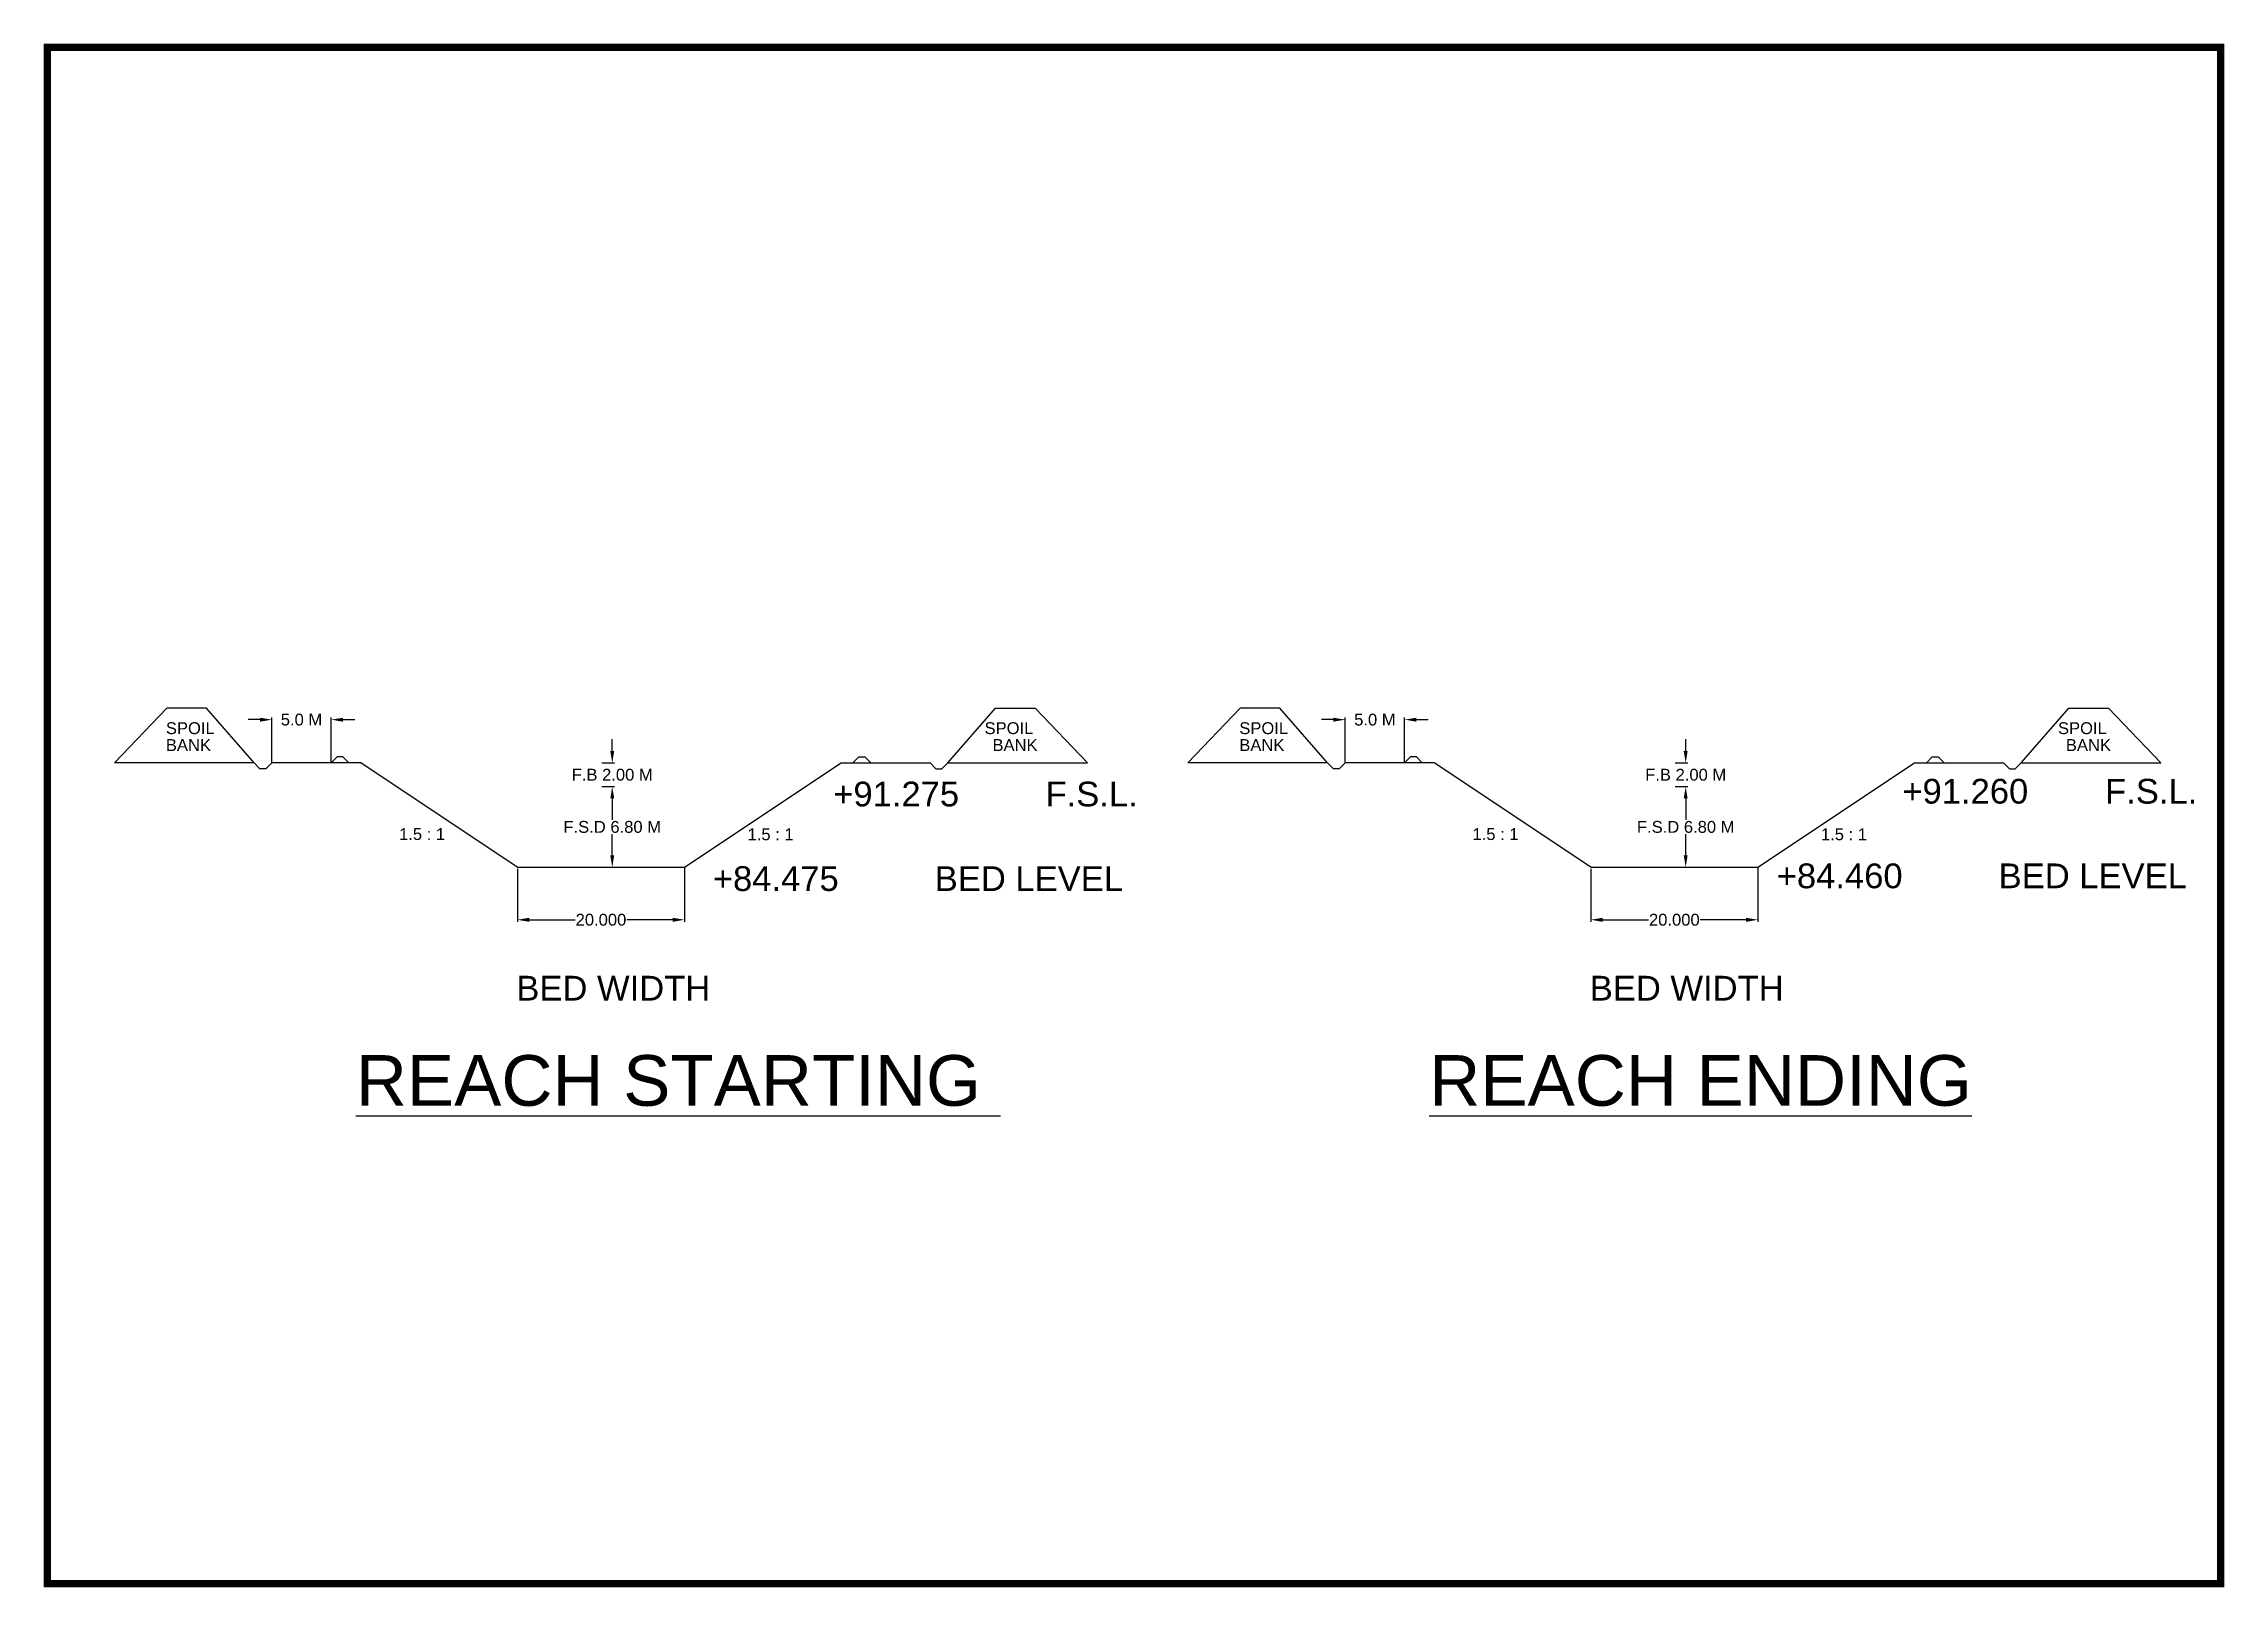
# Model space of a CAD drawing. Header units: inches. Extents: x 562 to 746, y -29 to 101.
import ezdxf

# ---------------------------------------------------------------- set-up
doc = ezdxf.new("R2010")
doc.units = ezdxf.units.IN
doc.header["$MEASUREMENT"] = 0
doc.layers.add('TEXT', color=5, linetype='Continuous')
doc.styles.get("Standard").update_dxf_attribs({"font": 'arial.ttf'})
doc.dimstyles.get("Standard").update_dxf_attribs({"dimtxt": 0.18, "dimasz": 0.18, "dimexe": 0.18, "dimexo": 0.0625, "dimgap": 0.09, "dimtad": 0, "dimtih": 1, "dimtoh": 1, "dimdec": 4, "dimzin": 0, "dimdsep": 46, "dimtxsty": 'Standard', "dimcen": 0.09, "dimadec": 0, "dimazin": 0, "dimtfac": 1, "dimtdec": 4, "dimtofl": 0, "dimtmove": 0, "dimatfit": 3, "dimfxl": 0, "dimtolj": 1, "dimtzin": 0, "dimarcsym": 0})

# ---------------------------------------------------------------- blocks, each defined once
blk = doc.blocks.new('*D11')
at = {"color": 0, "lineweight": -2}
for p, q in [((601.61, 31.88), (601.61, 27.39)), ((615.71, 31.94), (615.71, 27.39)), ((602.61, 27.57), (606.49, 27.57)), ((614.71, 27.57), (610.83, 27.57))]:
    blk.add_line(p, q, dxfattribs=at)
at = {"color": 0}
for points in [[(602.61, 27.74), (602.61, 27.4), (601.61, 27.57)], [(614.71, 27.74), (614.71, 27.4), (615.71, 27.57)]]:
    blk.add_solid(points, dxfattribs=at)
at = {"layer": 'Defpoints', "color": 0}
for p in [(601.61, 31.94), (615.71, 32), (615.71, 27.57)]:
    blk.add_point(p, dxfattribs=at)
at = {"color": 0, "insert": (608.66, 27.57), "char_height": 1, "attachment_point": 5}
blk.add_mtext('\\A1;20.000', dxfattribs=at)
blk = doc.blocks.new('*D15')
at = {"color": 0, "lineweight": -2}
for p, q in [((608.72, 38.8), (609.79, 38.8)), ((609.61, 37.8), (609.61, 36.01)), ((609.61, 33), (609.61, 34.8)), ((608.72, 32), (609.79, 32))]:
    blk.add_line(p, q, dxfattribs=at)
at = {"color": 0}
for points in [[(609.45, 37.8), (609.78, 37.8), (609.61, 38.8)], [(609.45, 33), (609.78, 33), (609.61, 32)]]:
    blk.add_solid(points, dxfattribs=at)
at = {"layer": 'Defpoints', "color": 0}
for p in [(608.66, 38.8), (609.61, 38.8), (608.66, 32)]:
    blk.add_point(p, dxfattribs=at)
at = {"color": 0, "insert": (609.61, 35.4), "char_height": 1, "attachment_point": 5}
blk.add_mtext('\\A1;F.S.D 6.80 M', dxfattribs=at)
blk = doc.blocks.new('*D12')
at = {"color": 0, "lineweight": -2}
for p, q in [((609.61, 41.8), (609.61, 42.8)), ((608.72, 40.8), (609.79, 40.8)), ((608.78, 38.8), (609.79, 38.8)), ((609.61, 37.8), (609.61, 36.8))]:
    blk.add_line(p, q, dxfattribs=at)
at = {"color": 0}
for points in [[(609.45, 41.8), (609.78, 41.8), (609.61, 40.8)], [(609.45, 37.8), (609.78, 37.8), (609.61, 38.8)]]:
    blk.add_solid(points, dxfattribs=at)
at = {"layer": 'Defpoints', "color": 0}
for p in [(608.66, 40.8), (609.61, 40.8), (608.72, 38.8)]:
    blk.add_point(p, dxfattribs=at)
at = {"color": 0, "insert": (609.61, 39.8), "char_height": 1, "attachment_point": 5}
blk.add_mtext('\\A1;F.B 2.00 M', dxfattribs=at)
blk = doc.blocks.new('*D16')
at = {"color": 0, "lineweight": -2}
for p, q in [((579.91, 44.45), (578.91, 44.45)), ((580.91, 40.87), (580.91, 44.63)), ((585.91, 40.87), (585.91, 44.63)), ((586.91, 44.45), (587.91, 44.45))]:
    blk.add_line(p, q, dxfattribs=at)
at = {"color": 0}
for points in [[(579.91, 44.61), (579.91, 44.28), (580.91, 44.45)], [(586.91, 44.61), (586.91, 44.28), (585.91, 44.45)]]:
    blk.add_solid(points, dxfattribs=at)
at = {"layer": 'Defpoints', "color": 0}
for p in [(585.91, 44.45), (580.91, 40.8), (585.91, 40.8)]:
    blk.add_point(p, dxfattribs=at)
at = {"color": 0, "insert": (583.41, 44.45), "char_height": 1, "attachment_point": 5}
blk.add_mtext('\\A1;5.0 M', dxfattribs=at)
blk = doc.blocks.new('*D13')
at = {"color": 0, "lineweight": -2}
for p, q in [((692.12, 31.88), (692.12, 27.39)), ((706.22, 31.94), (706.22, 27.39)), ((693.12, 27.57), (697, 27.57)), ((705.22, 27.57), (701.34, 27.57))]:
    blk.add_line(p, q, dxfattribs=at)
at = {"color": 0}
for points in [[(693.12, 27.74), (693.12, 27.4), (692.12, 27.57)], [(705.22, 27.74), (705.22, 27.4), (706.22, 27.57)]]:
    blk.add_solid(points, dxfattribs=at)
at = {"layer": 'Defpoints', "color": 0}
for p in [(692.12, 31.94), (706.22, 32), (706.22, 27.57)]:
    blk.add_point(p, dxfattribs=at)
at = {"color": 0, "insert": (699.17, 27.57), "char_height": 1, "attachment_point": 5}
blk.add_mtext('\\A1;20.000', dxfattribs=at)
blk = doc.blocks.new('*D17')
at = {"color": 0, "lineweight": -2}
for p, q in [((699.23, 38.8), (700.31, 38.8)), ((700.13, 37.8), (700.13, 36.01)), ((700.13, 33), (700.13, 34.8)), ((699.23, 32), (700.31, 32))]:
    blk.add_line(p, q, dxfattribs=at)
at = {"color": 0}
for points in [[(699.96, 37.8), (700.29, 37.8), (700.13, 38.8)], [(699.96, 33), (700.29, 33), (700.13, 32)]]:
    blk.add_solid(points, dxfattribs=at)
at = {"layer": 'Defpoints', "color": 0}
for p in [(699.17, 38.8), (700.13, 38.8), (699.17, 32)]:
    blk.add_point(p, dxfattribs=at)
at = {"color": 0, "insert": (700.13, 35.4), "char_height": 1, "attachment_point": 5}
blk.add_mtext('\\A1;F.S.D 6.80 M', dxfattribs=at)
blk = doc.blocks.new('*D14')
at = {"color": 0, "lineweight": -2}
for p, q in [((700.13, 41.8), (700.13, 42.8)), ((699.23, 40.8), (700.31, 40.8)), ((699.29, 38.8), (700.31, 38.8)), ((700.13, 37.8), (700.13, 36.8))]:
    blk.add_line(p, q, dxfattribs=at)
at = {"color": 0}
for points in [[(699.96, 41.8), (700.29, 41.8), (700.13, 40.8)], [(699.96, 37.8), (700.29, 37.8), (700.13, 38.8)]]:
    blk.add_solid(points, dxfattribs=at)
at = {"layer": 'Defpoints', "color": 0}
for p in [(699.17, 40.8), (700.13, 40.8), (699.23, 38.8)]:
    blk.add_point(p, dxfattribs=at)
at = {"color": 0, "insert": (700.13, 39.8), "char_height": 1, "attachment_point": 5}
blk.add_mtext('\\A1;F.B 2.00 M', dxfattribs=at)
blk = doc.blocks.new('*D18')
at = {"color": 0, "lineweight": -2}
for p, q in [((670.42, 44.45), (669.42, 44.45)), ((671.42, 40.87), (671.42, 44.63)), ((676.42, 40.87), (676.42, 44.63)), ((677.42, 44.45), (678.42, 44.45))]:
    blk.add_line(p, q, dxfattribs=at)
at = {"color": 0}
for points in [[(670.42, 44.61), (670.42, 44.28), (671.42, 44.45)], [(677.42, 44.61), (677.42, 44.28), (676.42, 44.45)]]:
    blk.add_solid(points, dxfattribs=at)
at = {"layer": 'Defpoints', "color": 0}
for p in [(676.42, 44.45), (671.42, 40.8), (676.42, 40.8)]:
    blk.add_point(p, dxfattribs=at)
at = {"color": 0, "insert": (673.92, 44.45), "char_height": 1, "attachment_point": 5}
blk.add_mtext('\\A1;5.0 M', dxfattribs=at)

msp = doc.modelspace()

# ---------------------------------------------------------------- linework, layer by layer
at = {"color": 106}
for p, q in [((572.0424, 45.41274), (567.64178, 40.80278)), ((575.3909, 45.41274), (572.0424, 45.41274)), ((579.40774, 40.80278), (575.3909, 45.41274)), ((637.90774, 40.80278), (641.92458, 45.41274)), ((641.92458, 45.41274), (645.27308, 45.41274)), ((645.27308, 45.41274), (649.67371, 40.80278)), ((662.55449, 45.41274), (658.15387, 40.80278)), ((665.90299, 45.41274), (662.55449, 45.41274)), ((669.91983, 40.80278), (665.90299, 45.41274)), ((728.41983, 40.80278), (732.43667, 45.41274)), ((732.43667, 45.41274), (735.78517, 45.41274)), ((735.78517, 45.41274), (740.1858, 40.80278)), ((579.40774, 40.80278), (567.64178, 40.80278)), ((579.90774, 40.30278), (579.40774, 40.80278)), ((580.40774, 40.30278), (580.90774, 40.80278)), ((588.40774, 40.80278), (580.90774, 40.80278)), ((586.40774, 41.30278), (585.90774, 40.80278)), ((586.90774, 41.30278), (586.40774, 41.30278)), ((586.90774, 41.30278), (587.40774, 40.80278)), ((601.60774, 32.00278), (588.40774, 40.80278)), ((615.70774, 32.00278), (628.90774, 40.80278)), ((628.90774, 40.80278), (636.40774, 40.80278)), ((630.40774, 41.30278), (629.90774, 40.80278)), ((630.40774, 41.30278), (630.90774, 41.30278)), ((630.90774, 41.30278), (631.40774, 40.80278)), ((636.90774, 40.30278), (636.40774, 40.80278)), ((637.40774, 40.30278), (637.90774, 40.80278)), ((637.90774, 40.80278), (649.67371, 40.80278)), ((669.91983, 40.80278), (658.15387, 40.80278)), ((670.41983, 40.30278), (669.91983, 40.80278)), ((670.91983, 40.30278), (671.41983, 40.80278)), ((678.91983, 40.80278), (671.41983, 40.80278)), ((676.91983, 41.30278), (676.41983, 40.80278)), ((677.41983, 41.30278), (676.91983, 41.30278)), ((677.41983, 41.30278), (677.91983, 40.80278)), ((692.11983, 32.00278), (678.91983, 40.80278)), ((706.21983, 32.00278), (719.41983, 40.80278)), ((719.41983, 40.80278), (726.91983, 40.80278)), ((720.91983, 41.30278), (720.41983, 40.80278)), ((720.91983, 41.30278), (721.41983, 41.30278)), ((721.41983, 41.30278), (721.91983, 40.80278)), ((727.41983, 40.30278), (726.91983, 40.80278)), ((727.91983, 40.30278), (728.41983, 40.80278)), ((728.41983, 40.80278), (740.1858, 40.80278)), ((580.40774, 40.30278), (579.90774, 40.30278)), ((636.90774, 40.30278), (637.40774, 40.30278)), ((670.91983, 40.30278), (670.41983, 40.30278)), ((727.41983, 40.30278), (727.91983, 40.30278)), ((601.60774, 32.00278), (615.70774, 32.00278)), ((692.11983, 32.00278), (706.21983, 32.00278))]:
    msp.add_line(p, q, dxfattribs=at)
at = {"layer": 'TEXT', "lineweight": 25, "ltscale": 0.2, "const_width": 0.61707}
msp.add_lwpolyline([(561.97221, 101.15896), (745.2432, 101.15896), (745.2432, -28.42659), (561.97221, -28.42659)], close=True, dxfattribs=at)

# ---------------------------------------------------------------- texts
at = {"color": 106}
for s, p in [('SPOIL', (571.97477, 43.23111)), ('SPOIL', (641.00738, 43.23111)), ('SPOIL', (662.48686, 43.23111)), ('SPOIL', (731.51947, 43.23111)), ('BANK', (571.97477, 41.80907)), ('BANK', (641.67404, 41.80907)), ('BANK', (662.48686, 41.80907)), ('BANK', (732.18613, 41.80907)), ('1.5 : 1', (591.63608, 34.29927)), ('1.5 : 1', (621.02021, 34.28083)), ('1.5 : 1', (682.14817, 34.29927)), ('1.5 : 1', (711.53231, 34.28083))]:
    msp.add_text(s, height=1, dxfattribs=at).set_placement(p)
at = {"layer": 'TEXT', "color": 106, "lineweight": 25, "ltscale": 0.2}
for s, height, p in [('+91.275         F.S.L.', 2.0864248, (628.24537, 37.13391)), ('+91.260        F.S.L.', 2.0864248, (718.39893, 37.37008)), ('+84.475          BED LEVEL', 2.0864248, (618.09356, 30.00301)), ('+84.460          BED LEVEL', 2.0864248, (707.80355, 30.2326)), ('BED WIDTH', 2.086425, (601.52705, 20.7578)), ('BED WIDTH', 2.086425, (692.03914, 20.7578)), ('%%UREACH STARTING ', 4.2719994, (587.99209, 11.88294)), ('%%UREACH ENDING', 4.2719994, (678.50418, 11.88294))]:
    msp.add_text(s, height=height, dxfattribs=at).set_placement(p)

# ---------------------------------------------------------------- dimensions: what is measured, and where the dimension line sits
at = {"color": 106}
for base, p1, p2, text, picture, middle in [((585.90774, 44.44746), (580.90774, 40.80278), (585.90774, 40.80278), '5.0 M', '*D16', (583.40774, 44.44746)), ((676.41983, 44.44746), (671.41983, 40.80278), (676.41983, 40.80278), '5.0 M', '*D18', (673.91983, 44.44746)), ((615.70774, 27.56954), (601.60774, 31.94028), (615.70774, 32.00278), '20.000', '*D11', (608.65774, 27.56954)), ((706.21983, 27.56954), (692.11983, 31.94028), (706.21983, 32.00278), '20.000', '*D13', (699.16983, 27.56954))]:
    dim = msp.add_linear_dim(base=base, p1=p1, p2=p2, text=text, dimstyle='Standard', override={"dimtxt": 1, "dimasz": 1}, dxfattribs=at)
    dim.commit()
    dim.dimension.update_dxf_attribs({"geometry": picture, "text_midpoint": middle})
for base, p1, p2, text, picture, middle in [((609.61382, 40.80278), (608.72024, 38.80278), (608.65774, 40.80278), 'F.B 2.00 M', '*D12', (609.61382, 39.80278)), ((700.12591, 40.80278), (699.23233, 38.80278), (699.16983, 40.80278), 'F.B 2.00 M', '*D14', (700.12591, 39.80278)), ((609.61382, 38.80278), (608.65774, 32.00278), (608.65774, 38.80278), 'F.S.D 6.80 M', '*D15', (609.61382, 35.40278)), ((700.12591, 38.80278), (699.16983, 32.00278), (699.16983, 38.80278), 'F.S.D 6.80 M', '*D17', (700.12591, 35.40278))]:
    dim = msp.add_linear_dim(base=base, p1=p1, p2=p2, angle=90, text=text, dimstyle='Standard', override={"dimtxt": 1, "dimasz": 1}, dxfattribs=at)
    dim.commit()
    dim.dimension.update_dxf_attribs({"geometry": picture, "text_midpoint": middle})

doc.saveas('drawing.dxf')
